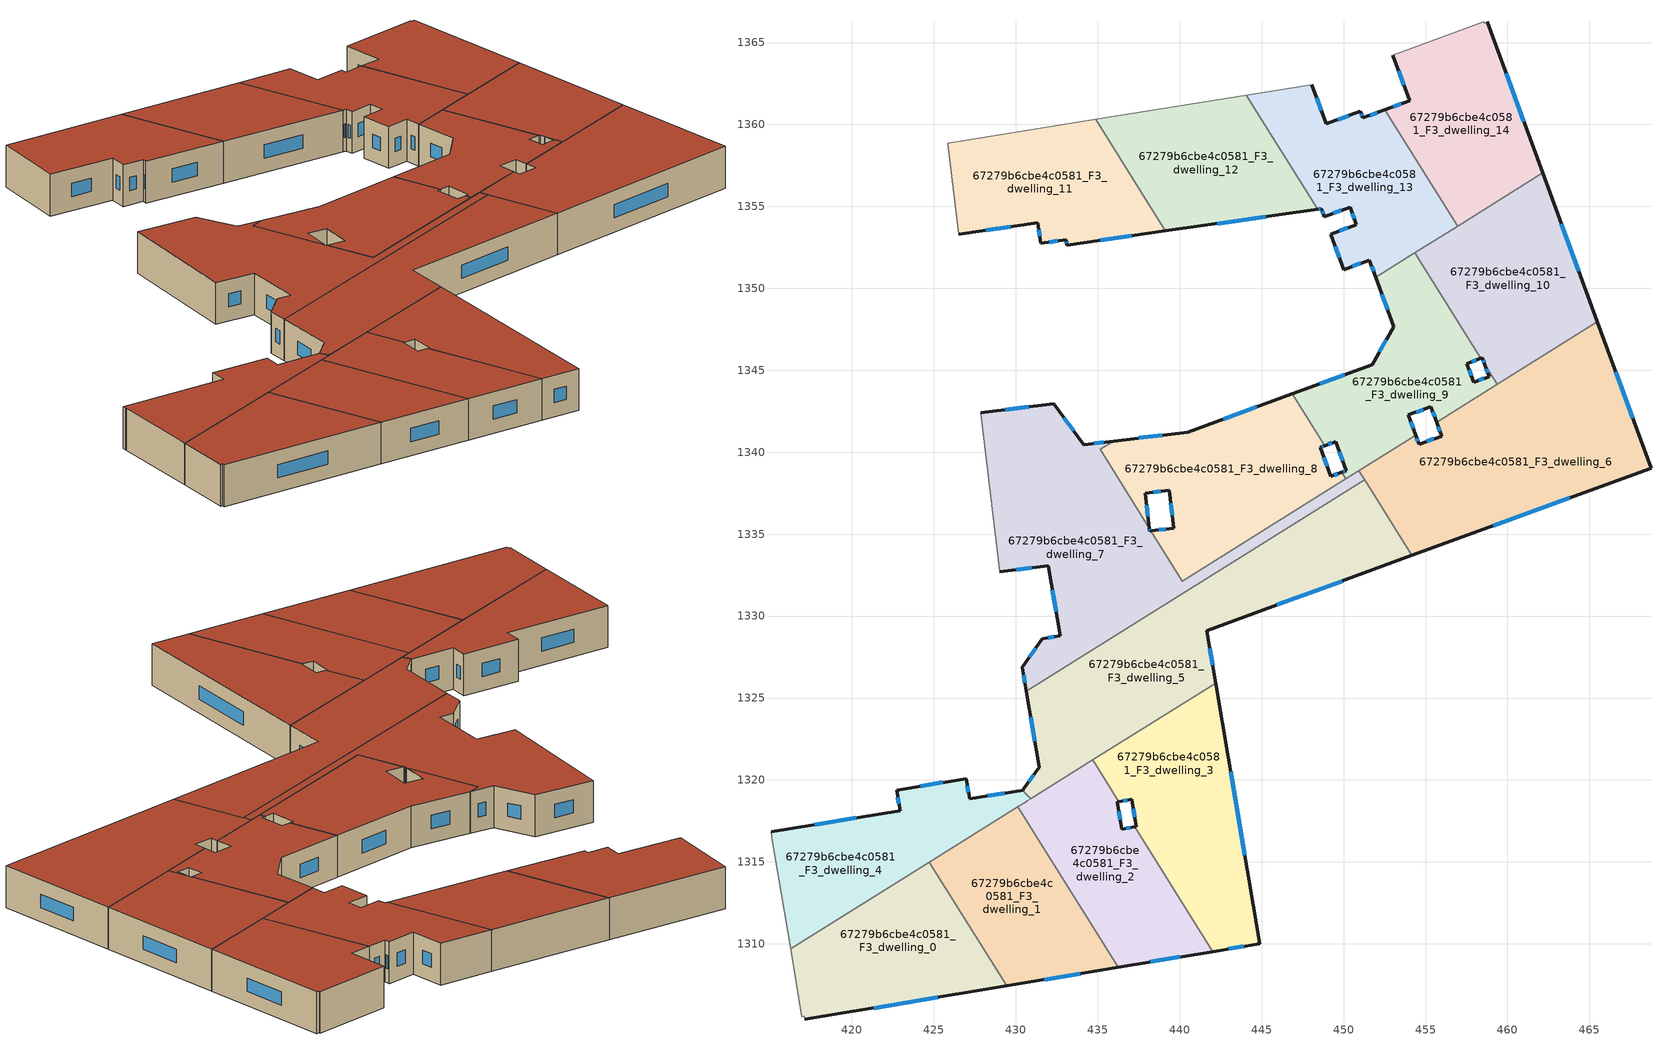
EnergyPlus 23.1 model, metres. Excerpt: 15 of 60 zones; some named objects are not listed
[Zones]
67279b6cbe4c0581_F3_dwelling_0
 floor to 67279b6cbe4c0581_F2_dwelling_0 (EU_floor_Construction): 424.71,1314.99 429.43,1307.44 417.13,1305.39 417.08,1305.59 416.94,1305.55 416.25,1309.7 z9
 wall outside (EU_wall_Construction): 417.13,1305.39 429.43,1307.44 z9:12
 wall adiabatic (EU_wall_Construction): 416.25,1309.7 416.94,1305.55 417.08,1305.59 417.13,1305.39 z9:12
 wall to 67279b6cbe4c0581_F3_dwelling_4 (EU_wall_Construction): 424.71,1314.99 416.25,1309.7 z9:12
 wall to 67279b6cbe4c0581_F3_dwelling_1 (EU_wall_Construction): 429.43,1307.44 424.71,1314.99 z9:12
 window (EU_Window_Construction): 421.31,1306.09 425.25,1306.74 z10.02:10.98
 roof outside (EU_roof_Construction): 429.43,1307.44 424.71,1314.99 416.25,1309.7 416.94,1305.55 417.08,1305.59 417.13,1305.39 z12
67279b6cbe4c0581_F3_dwelling_1
 floor to 67279b6cbe4c0581_F2_dwelling_1 (EU_floor_Construction): 430.11,1318.37 436.23,1308.57 429.43,1307.44 424.71,1314.99 z9
 wall outside (EU_wall_Construction): 429.43,1307.44 436.23,1308.57 z9:12
 wall to 67279b6cbe4c0581_F3_dwelling_2 (EU_wall_Construction): 436.23,1308.57 430.11,1318.37 z9:12
 wall to 67279b6cbe4c0581_F3_dwelling_4 (EU_wall_Construction): 430.11,1318.37 424.71,1314.99 z9:12
 window (EU_Window_Construction): 431.75,1307.82 433.92,1308.19 z10.02:10.98
 roof outside (EU_roof_Construction): 436.23,1308.57 430.11,1318.37 424.71,1314.99 429.43,1307.44 z12
67279b6cbe4c0581_F3_dwelling_10
 floor to 67279b6cbe4c0581_F2_dwelling_10 (EU_floor_Construction): 462.14,1357.04 465.47,1347.96 459.37,1344.15 458.62,1345.33 458.47,1345.75 458.38,1345.72 454.35,1352.17 z9
 wall outside (EU_wall_Construction): 458.38,1345.72 458.47,1345.75 458.62,1345.33 / 465.47,1347.96 462.14,1357.04 z9:12
 wall to 67279b6cbe4c0581_F3_dwelling_9 (EU_wall_Construction): 458.62,1345.33 459.37,1344.15 / 454.35,1352.17 458.38,1345.72 z9:12
 wall to 67279b6cbe4c0581_F3_dwelling_14 (EU_wall_Construction): 462.14,1357.04 456.95,1353.8 z9:12
 wall to 67279b6cbe4c0581_F3_dwelling_6 (EU_wall_Construction): 459.37,1344.15 465.47,1347.96 z9:12
 wall to 67279b6cbe4c0581_F3_dwelling_13 (EU_wall_Construction): 456.95,1353.8 454.35,1352.17 z9:12
 window (EU_Window_Construction): 458.52,1345.61 458.57,1345.48 / 464.34,1351.05 463.28,1353.95 z10.02:10.98
 roof outside (EU_roof_Construction): 465.47,1347.96 462.14,1357.04 454.35,1352.17 458.38,1345.72 458.47,1345.75 458.62,1345.33 459.37,1344.15 z12
67279b6cbe4c0581_F3_dwelling_11
 floor to 67279b6cbe4c0581_F2_dwelling_11 (EU_floor_Construction): 434.88,1360.3 439.13,1353.5 433.11,1352.64 433.07,1352.97 431.52,1352.74 431.34,1354 426.52,1353.32 425.85,1358.85 z9
 wall outside (EU_wall_Construction): 426.52,1353.32 431.34,1354 431.52,1352.74 433.07,1352.97 433.11,1352.64 439.13,1353.5 z9:12
 wall adiabatic (EU_wall_Construction): 434.88,1360.3 425.85,1358.85 426.52,1353.32 z9:12
 wall to 67279b6cbe4c0581_F3_dwelling_12 (EU_wall_Construction): 439.13,1353.5 434.88,1360.3 z9:12
 window (EU_Window_Construction): 431.4,1353.57 431.46,1353.17 / 428.16,1353.55 429.7,1353.77 / 435.16,1352.93 437.08,1353.21 / 433.08,1352.86 433.1,1352.75 / 432.05,1352.82 432.54,1352.89 z10.02:10.98
 roof outside (EU_roof_Construction): 439.13,1353.5 434.88,1360.3 425.85,1358.85 426.52,1353.32 431.34,1354 431.52,1352.74 433.07,1352.97 433.11,1352.64 z12
67279b6cbe4c0581_F3_dwelling_12
 floor to 67279b6cbe4c0581_F2_dwelling_12 (EU_floor_Construction): 444.06,1361.79 448.41,1354.83 439.13,1353.5 434.88,1360.3 z9
 wall outside (EU_wall_Construction): 439.13,1353.5 448.41,1354.83 z9:12
 wall to 67279b6cbe4c0581_F3_dwelling_13 (EU_wall_Construction): 448.41,1354.83 444.06,1361.79 z9:12
 wall adiabatic (EU_wall_Construction): 444.06,1361.79 434.88,1360.3 z9:12
 window (EU_Window_Construction): 442.29,1353.95 445.25,1354.38 z10.02:10.98
 roof outside (EU_roof_Construction): 448.41,1354.83 444.06,1361.79 434.88,1360.3 439.13,1353.5 z12
67279b6cbe4c0581_F3_dwelling_13
 floor to 67279b6cbe4c0581_F2_dwelling_13 (EU_floor_Construction): 452.51,1360.89 456.95,1353.8 451.96,1350.68 451.58,1351.72 450.01,1351.14 449.21,1353.31 450.78,1353.88 450.39,1354.95 448.82,1354.37 448.64,1354.86 448.41,1354.83 444.06,1361.79 448.05,1362.43 448.93,1360.03 451.03,1360.8 451.18,1360.4 z9
 wall outside (EU_wall_Construction): 448.41,1354.83 448.64,1354.86 448.82,1354.37 450.39,1354.95 450.78,1353.88 449.21,1353.31 450.01,1351.14 451.58,1351.72 451.96,1350.68 / 452.51,1360.89 451.18,1360.4 451.03,1360.8 448.93,1360.03 448.05,1362.43 z9:12
 wall adiabatic (EU_wall_Construction): 448.05,1362.43 444.06,1361.79 z9:12
 wall to 67279b6cbe4c0581_F3_dwelling_14 (EU_wall_Construction): 456.95,1353.8 452.51,1360.89 z9:12
 wall to 67279b6cbe4c0581_F3_dwelling_9 (EU_wall_Construction): 451.96,1350.68 454.35,1352.17 z9:12
 window (EU_Window_Construction): 450.52,1354.59 450.65,1354.25 / 449.36,1354.57 449.86,1354.76 / 448.7,1354.69 448.76,1354.54 / 448.49,1354.84 448.56,1354.85 / 448.63,1360.85 448.35,1361.62 / 450.32,1360.54 449.65,1360.29 / 451.13,1360.54 451.08,1360.66 / 452.06,1360.73 451.63,1360.57 / 451.71,1351.36 451.83,1351.03 / 450.54,1351.34 451.04,1351.52 / 449.48,1352.57 449.74,1351.88 / 450.25,1353.69 449.75,1353.5 z10.02:10.98
 roof outside (EU_roof_Construction): 456.95,1353.8 452.51,1360.89 451.18,1360.4 451.03,1360.8 448.93,1360.03 448.05,1362.43 444.06,1361.79 448.41,1354.83 448.64,1354.86 448.82,1354.37 450.39,1354.95 450.78,1353.88 449.21,1353.31 450.01,1351.14 451.58,1351.72 451.96,1350.68 z12
67279b6cbe4c0581_F3_dwelling_14
 floor to 67279b6cbe4c0581_F2_dwelling_14 (EU_floor_Construction): 458.76,1366.25 462.14,1357.04 456.95,1353.8 452.51,1360.89 454.03,1361.45 453.01,1364.23 458.54,1366.28 458.57,1366.19 z9
 wall outside (EU_wall_Construction): 462.14,1357.04 458.76,1366.25 / 453.01,1364.23 454.03,1361.45 452.51,1360.89 z9:12
 wall adiabatic (EU_wall_Construction): 458.76,1366.25 458.57,1366.19 458.54,1366.28 453.01,1364.23 z9:12
 window (EU_Window_Construction): 460.99,1360.18 459.91,1363.12 / 453.51,1361.26 453.03,1361.08 / 453.35,1363.29 453.68,1362.4 z10.02:10.98
 roof outside (EU_roof_Construction): 462.14,1357.04 458.76,1366.25 458.57,1366.19 458.54,1366.28 453.01,1364.23 454.03,1361.45 452.51,1360.89 456.95,1353.8 z12
67279b6cbe4c0581_F3_dwelling_2
 floor to 67279b6cbe4c0581_F2_dwelling_2 (EU_floor_Construction): 436.28,1318.68 436.18,1318.67 436.46,1317 437.25,1317.13 442,1309.53 436.23,1308.57 430.11,1318.37 434.69,1321.23 z9
 wall outside (EU_wall_Construction): 437.25,1317.13 436.46,1317 436.18,1318.67 436.28,1318.68 / 436.23,1308.57 442,1309.53 z9:12
 wall to 67279b6cbe4c0581_F3_dwelling_3 (EU_wall_Construction): 436.28,1318.68 434.69,1321.23 / 442,1309.53 437.25,1317.13 z9:12
 wall to 67279b6cbe4c0581_F3_dwelling_5 (EU_wall_Construction): 434.69,1321.23 430.9,1318.86 z9:12
 wall to 67279b6cbe4c0581_F3_dwelling_4 (EU_wall_Construction): 430.9,1318.86 430.71,1318.74 430.62,1318.68 430.11,1318.37 z9:12
 window (EU_Window_Construction): 436.37,1317.57 436.28,1318.1 / 436.98,1317.09 436.73,1317.05 / 438.2,1308.9 440.04,1309.21 z10.02:10.98
 roof outside (EU_roof_Construction): 442,1309.53 437.25,1317.13 436.46,1317 436.18,1318.67 436.28,1318.68 434.69,1321.23 430.11,1318.37 436.23,1308.57 z12
67279b6cbe4c0581_F3_dwelling_3
 floor to 67279b6cbe4c0581_F2_dwelling_3 (EU_floor_Construction): 442.19,1325.91 444.87,1310.01 442,1309.53 437.25,1317.13 437.35,1317.15 437.07,1318.81 436.28,1318.68 434.69,1321.23 z9
 wall outside (EU_wall_Construction): 436.28,1318.68 437.07,1318.81 437.35,1317.15 437.25,1317.13 / 442,1309.53 444.87,1310.01 442.19,1325.91 z9:12
 wall to 67279b6cbe4c0581_F3_dwelling_5 (EU_wall_Construction): 442.19,1325.91 434.69,1321.23 z9:12
 window (EU_Window_Construction): 437.17,1318.25 437.26,1317.71 / 436.55,1318.73 436.8,1318.77 / 443.96,1315.42 443.1,1320.5 / 442.98,1309.69 443.9,1309.85 z10.02:10.98
 roof outside (EU_roof_Construction): 444.87,1310.01 442.19,1325.91 434.69,1321.23 436.28,1318.68 437.07,1318.81 437.35,1317.15 437.25,1317.13 442,1309.53 z12
67279b6cbe4c0581_F3_dwelling_4
 floor to 67279b6cbe4c0581_F2_dwelling_4 (EU_floor_Construction): 430.46,1319.42 430.53,1319.23 430.9,1318.86 430.71,1318.74 430.62,1318.68 416.25,1309.7 415.12,1316.49 415.1,1316.58 415.06,1316.83 422.94,1318.14 422.72,1319.38 426.97,1320.09 427.18,1318.84 430.44,1319.39 z9
 wall outside (EU_wall_Construction): 430.46,1319.42 430.44,1319.39 427.18,1318.84 426.97,1320.09 422.72,1319.38 422.94,1318.14 415.06,1316.83 z9:12
 wall to 67279b6cbe4c0581_F3_dwelling_5 (EU_wall_Construction): 430.9,1318.86 430.53,1319.23 430.46,1319.42 z9:12
 wall adiabatic (EU_wall_Construction): 415.06,1316.83 415.1,1316.58 415.12,1316.49 416.25,1309.7 z9:12
 window (EU_Window_Construction): 422.8,1318.96 422.86,1318.56 / 425.53,1319.85 424.17,1319.62 / 427.11,1319.26 427.04,1319.66 / 429.33,1319.2 428.29,1319.03 / 420.26,1317.69 417.74,1317.28 z10.02:10.98
 roof outside (EU_roof_Construction): 430.62,1318.68 430.71,1318.74 430.9,1318.86 430.53,1319.23 430.46,1319.42 430.44,1319.39 427.18,1318.84 426.97,1320.09 422.72,1319.38 422.94,1318.14 415.06,1316.83 415.1,1316.58 415.12,1316.49 416.25,1309.7 z12
67279b6cbe4c0581_F3_dwelling_5
 floor to 67279b6cbe4c0581_F2_dwelling_5 (EU_floor_Construction): 451.28,1338.33 454.17,1333.7 441.64,1329.12 442.19,1325.91 430.9,1318.86 430.53,1319.23 430.46,1319.42 431.43,1320.78 430.64,1325.42 z9
 wall outside (EU_wall_Construction): 430.64,1325.42 431.43,1320.78 430.46,1319.42 / 442.19,1325.91 441.64,1329.12 454.17,1333.7 z9:12
 wall to 67279b6cbe4c0581_F3_dwelling_7 (EU_wall_Construction): 451.28,1338.33 430.64,1325.42 z9:12
 wall to 67279b6cbe4c0581_F3_dwelling_6 (EU_wall_Construction): 454.17,1333.7 451.28,1338.33 z9:12
 window (EU_Window_Construction): 431.1,1320.31 430.79,1319.88 / 430.91,1323.84 431.16,1322.36 / 445.91,1330.68 449.91,1332.14 / 442,1327 441.83,1328.03 z10.02:10.98
 roof outside (EU_roof_Construction): 442.19,1325.91 441.64,1329.12 454.17,1333.7 451.28,1338.33 430.64,1325.42 431.43,1320.78 430.46,1319.42 430.53,1319.23 430.9,1318.86 z12
67279b6cbe4c0581_F3_dwelling_6
 floor to 67279b6cbe4c0581_F2_dwelling_6 (EU_floor_Construction): 465.47,1347.96 468.76,1339.02 454.17,1333.7 450.94,1338.88 454.4,1341.04 454.6,1340.49 455.98,1340.99 455.67,1341.84 z9
 wall outside (EU_wall_Construction): 455.67,1341.84 455.98,1340.99 454.6,1340.49 454.4,1341.04 / 454.17,1333.7 468.76,1339.02 465.47,1347.96 z9:12
 wall to 67279b6cbe4c0581_F3_dwelling_9 (EU_wall_Construction): 454.4,1341.04 450.94,1338.88 / 459.37,1344.15 455.67,1341.84 z9:12
 wall to 67279b6cbe4c0581_F3_dwelling_7 (EU_wall_Construction): 450.94,1338.88 451.28,1338.33 z9:12
 window (EU_Window_Construction): 454.53,1340.67 454.47,1340.85 / 455.51,1340.82 455.07,1340.66 / 455.78,1341.55 455.88,1341.28 / 467.64,1342.07 466.59,1344.92 / 459.14,1335.51 463.79,1337.21 z10.02:10.98
 roof outside (EU_roof_Construction): 468.76,1339.02 465.47,1347.96 455.67,1341.84 455.98,1340.99 454.6,1340.49 454.4,1341.04 450.94,1338.88 454.17,1333.7 z12
67279b6cbe4c0581_F3_dwelling_7
 floor to 67279b6cbe4c0581_F2_dwelling_7 (EU_floor_Construction): 450.94,1338.88 451.28,1338.33 430.64,1325.42 430.39,1326.89 431.62,1328.62 432.7,1328.8 431.97,1333.07 429.03,1332.72 427.85,1342.41 432.3,1342.95 434.16,1340.46 435.96,1340.68 435.14,1340.17 438.15,1335.36 438.17,1335.19 438.25,1335.2 440.16,1332.14 z9
 wall outside (EU_wall_Construction): 429.03,1332.72 431.97,1333.07 432.7,1328.8 431.62,1328.62 430.39,1326.89 430.64,1325.42 / 435.96,1340.68 434.16,1340.46 432.3,1342.95 427.85,1342.41 / 438.25,1335.2 438.17,1335.19 438.15,1335.36 z9:12
 wall adiabatic (EU_wall_Construction): 427.85,1342.41 429.03,1332.72 z9:12
 wall to 67279b6cbe4c0581_F3_dwelling_8 (EU_wall_Construction): 438.15,1335.36 435.14,1340.17 435.96,1340.68 / 450.12,1338.37 440.16,1332.14 438.25,1335.2 z9:12
 wall to 67279b6cbe4c0581_F3_dwelling_9 (EU_wall_Construction): 450.94,1338.88 450.12,1338.37 z9:12
 window (EU_Window_Construction): 431.2,1328.03 430.81,1327.47 / 432.33,1328.74 431.99,1328.68 / 432.22,1331.62 432.45,1330.25 / 430.03,1332.84 430.97,1332.95 / 430.79,1342.76 429.37,1342.59 / 433.52,1341.31 432.93,1342.1 / 435.35,1340.61 434.77,1340.54 / 438.16,1335.25 438.15,1335.3 / 430.48,1326.39 430.56,1325.92 z10.02:10.98
 roof outside (EU_roof_Construction): 451.28,1338.33 450.94,1338.88 440.16,1332.14 438.25,1335.2 438.17,1335.19 438.15,1335.36 435.14,1340.17 435.96,1340.68 434.16,1340.46 432.3,1342.95 427.85,1342.41 429.03,1332.72 431.97,1333.07 432.7,1328.8 431.62,1328.62 430.39,1326.89 430.64,1325.42 z12
67279b6cbe4c0581_F3_dwelling_8
 floor to 67279b6cbe4c0581_F2_dwelling_8 (EU_floor_Construction): 446.88,1343.57 448.85,1340.41 448.57,1340.31 449.22,1338.52 449.88,1338.76 450.12,1338.37 440.16,1332.14 438.25,1335.2 439.63,1335.37 439.35,1337.67 437.89,1337.5 438.15,1335.36 435.14,1340.17 435.96,1340.68 440.48,1341.23 z9
 wall outside (EU_wall_Construction): 449.88,1338.76 449.22,1338.52 448.57,1340.31 448.85,1340.41 / 438.15,1335.36 437.89,1337.5 439.35,1337.67 439.63,1335.37 438.25,1335.2 / 446.88,1343.57 440.48,1341.23 435.96,1340.68 z9:12
 wall to 67279b6cbe4c0581_F3_dwelling_9 (EU_wall_Construction): 448.85,1340.41 446.88,1343.57 / 450.12,1338.37 449.88,1338.76 z9:12
 window (EU_Window_Construction): 448.66,1340.34 448.75,1340.38 / 449,1339.13 448.79,1339.7 / 449.65,1338.68 449.44,1338.6 / 439.16,1335.31 438.72,1335.26 / 439.45,1336.89 439.54,1336.15 / 438.39,1337.55 438.85,1337.61 / 438.06,1336.09 437.98,1336.77 / 438.95,1341.04 437.5,1340.87 / 444.7,1342.77 442.66,1342.03 z10.02:10.98
 roof outside (EU_roof_Construction): 450.12,1338.37 449.88,1338.76 449.22,1338.52 448.57,1340.31 448.85,1340.41 446.88,1343.57 440.48,1341.23 435.96,1340.68 435.14,1340.17 438.15,1335.36 437.89,1337.5 439.35,1337.67 439.63,1335.37 438.25,1335.2 440.16,1332.14 z12
67279b6cbe4c0581_F3_dwelling_9
 floor to 67279b6cbe4c0581_F2_dwelling_9 (EU_floor_Construction): 454.35,1352.17 458.38,1345.72 457.52,1345.41 457.94,1344.27 458.89,1344.62 458.62,1345.33 459.37,1344.15 455.67,1341.84 455.33,1342.78 453.95,1342.27 454.4,1341.04 450.12,1338.37 449.88,1338.76 450.16,1338.87 449.51,1340.65 448.85,1340.41 446.88,1343.57 451.74,1345.34 453.07,1347.66 451.96,1350.68 z9
 wall outside (EU_wall_Construction): 458.62,1345.33 458.89,1344.62 457.94,1344.27 457.52,1345.41 458.38,1345.72 / 454.4,1341.04 453.95,1342.27 455.33,1342.78 455.67,1341.84 / 448.85,1340.41 449.51,1340.65 450.16,1338.87 449.88,1338.76 / 451.96,1350.68 453.07,1347.66 451.74,1345.34 446.88,1343.57 z9:12
 window (EU_Window_Construction): 457.81,1345.51 458.09,1345.61 / 457.79,1344.66 457.66,1345.02 / 458.57,1344.5 458.26,1344.39 / 458.72,1345.09 458.8,1344.86 / 455.45,1342.46 455.56,1342.16 / 454.42,1342.45 454.86,1342.61 / 454.25,1341.46 454.1,1341.85 / 450.06,1338.83 449.97,1338.8 / 449.73,1340.04 449.94,1339.47 / 449.07,1340.49 449.28,1340.57 / 450.08,1344.74 448.53,1344.17 / 452.62,1346.87 452.19,1346.13 / 452.34,1349.65 452.69,1348.68 z10.02:10.98
 roof outside (EU_roof_Construction): 455.67,1341.84 459.37,1344.15 458.62,1345.33 458.89,1344.62 457.94,1344.27 457.52,1345.41 458.38,1345.72 454.35,1352.17 451.96,1350.68 453.07,1347.66 451.74,1345.34 446.88,1343.57 448.85,1340.41 449.51,1340.65 450.16,1338.87 449.88,1338.76 450.12,1338.37 454.4,1341.04 453.95,1342.27 455.33,1342.78 z12
[Building]
EU S2 Campaign: North Axis=0; Terrain=City; Solar Distribution=FullExterior
[Site:Location]
Vienna: Latitude=48; Longitude=16.5; Time Zone=1; Elevation=183
[SizingPeriod:WeatherFileDays]
AnnualSizingPeriod: Begin Month=1; Begin Day of Month=1; End Month=12; End Day of Month=31; Day of Week for Start Day=Monday; Use Weather File Daylight Saving Period=No; Use Weather File Rain and Snow Indicators=No
[MATERIAL]
EU_InternalMass_Material: Roughness=MediumRough; Thickness=0.1; Conductivity=1; Density=1800; Specific Heat=900; Thermal Absorptance=0.9; Solar Absorptance=0.7; Visible Absorptance=0.7
[MATERIAL:NOMASS] Roughness=MediumRough; Thermal Absorptance=0.9; Solar Absorptance=0.7; Visible Absorptance=0.7
Name | Thermal Resistance
EU_wall_NoMass | 0.942466
EU_roof_NoMass | 0.551687
EU_floor_NoMass | 0.66527
[WINDOWMATERIAL:SIMPLEGLAZINGSYSTEM]
EU_Window_SimpleGlazing: UFactor=2.03367; Solar Heat Gain Coefficient=0.65; Visible Transmittance=0.65
[CONSTRUCTION]
EU_wall_Construction: EU_wall_NoMass
EU_roof_Construction: EU_roof_NoMass
EU_floor_Construction: EU_floor_NoMass
EU_Window_Construction: EU_Window_SimpleGlazing
EU_InternalMass_Construction: EU_InternalMass_Material
[ZONE] Type=1; Multiplier=1; Ceiling Height=autocalculate; Floor Area=autocalculate; Part of Total Floor Area=Yes
Name | Volume
67279b6cbe4c0581_F3_dwelling_0 | 216.478
67279b6cbe4c0581_F3_dwelling_1 | 195.475
67279b6cbe4c0581_F3_dwelling_10 | 232.677
67279b6cbe4c0581_F3_dwelling_11 | 211.387
67279b6cbe4c0581_F3_dwelling_12 | 208.797
67279b6cbe4c0581_F3_dwelling_13 | 213.96
67279b6cbe4c0581_F3_dwelling_14 | 211.367
67279b6cbe4c0581_F3_dwelling_2 | 203.042
67279b6cbe4c0581_F3_dwelling_3 | 250.976
67279b6cbe4c0581_F3_dwelling_4 | 203.166
67279b6cbe4c0581_F3_dwelling_5 | 370.956
67279b6cbe4c0581_F3_dwelling_6 | 375.55
67279b6cbe4c0581_F3_dwelling_7 | 365.448
67279b6cbe4c0581_F3_dwelling_8 | 256.069
67279b6cbe4c0581_F3_dwelling_9 | 209.312
[INTERNALMASS] Construction=EU_InternalMass_Construction
Name | Zone or ZoneList | Surface Area
67279b6cbe4c0581_F3_dwelling_0_EU_InternalMass | 67279b6cbe4c0581_F3_dwelling_0 | 72.1595
67279b6cbe4c0581_F3_dwelling_1_EU_InternalMass | 67279b6cbe4c0581_F3_dwelling_1 | 65.1627
67279b6cbe4c0581_F3_dwelling_2_EU_InternalMass | 67279b6cbe4c0581_F3_dwelling_2 | 67.6752
67279b6cbe4c0581_F3_dwelling_3_EU_InternalMass | 67279b6cbe4c0581_F3_dwelling_3 | 83.6584
67279b6cbe4c0581_F3_dwelling_4_EU_InternalMass | 67279b6cbe4c0581_F3_dwelling_4 | 67.7206
67279b6cbe4c0581_F3_dwelling_5_EU_InternalMass | 67279b6cbe4c0581_F3_dwelling_5 | 123.649
67279b6cbe4c0581_F3_dwelling_6_EU_InternalMass | 67279b6cbe4c0581_F3_dwelling_6 | 125.186
67279b6cbe4c0581_F3_dwelling_7_EU_InternalMass | 67279b6cbe4c0581_F3_dwelling_7 | 121.822
67279b6cbe4c0581_F3_dwelling_8_EU_InternalMass | 67279b6cbe4c0581_F3_dwelling_8 | 85.3565
67279b6cbe4c0581_F3_dwelling_9_EU_InternalMass | 67279b6cbe4c0581_F3_dwelling_9 | 69.7705
67279b6cbe4c0581_F3_dwelling_10_EU_InternalMass | 67279b6cbe4c0581_F3_dwelling_10 | 77.5592
67279b6cbe4c0581_F3_dwelling_11_EU_InternalMass | 67279b6cbe4c0581_F3_dwelling_11 | 70.462
67279b6cbe4c0581_F3_dwelling_12_EU_InternalMass | 67279b6cbe4c0581_F3_dwelling_12 | 69.5992
67279b6cbe4c0581_F3_dwelling_13_EU_InternalMass | 67279b6cbe4c0581_F3_dwelling_13 | 71.3202
67279b6cbe4c0581_F3_dwelling_14_EU_InternalMass | 67279b6cbe4c0581_F3_dwelling_14 | 70.456
[OTHEREQUIPMENT] Fuel Type=Electricity; Design Level Calculation Method=Watts/Area; Power per Zone Floor Area=1; Fraction Latent=0; Fraction Radiant=0; Fraction Lost=0; Carbon Dioxide Generation Rate=0; EndUse Subcategory=EU_Step8_InternalGains
Name | Zone or ZoneList or Space or SpaceList | Schedule
EU_Step8_InternalGain_67279b6cbe4c0581_F3_dwelling_0_f000 | 67279b6cbe4c0581_F3_dwelling_0 | EU_Step8_GainSchedule_67279b6cbe4c0581_F3_dwelling_0_f000
EU_Step8_InternalGain_67279b6cbe4c0581_F3_dwelling_1_f000 | 67279b6cbe4c0581_F3_dwelling_1 | EU_Step8_GainSchedule_67279b6cbe4c0581_F3_dwelling_1_f000
EU_Step8_InternalGain_67279b6cbe4c0581_F3_dwelling_2_f000 | 67279b6cbe4c0581_F3_dwelling_2 | EU_Step8_GainSchedule_67279b6cbe4c0581_F3_dwelling_2_f000
EU_Step8_InternalGain_67279b6cbe4c0581_F3_dwelling_3_f000 | 67279b6cbe4c0581_F3_dwelling_3 | EU_Step8_GainSchedule_67279b6cbe4c0581_F3_dwelling_3_f000
EU_Step8_InternalGain_67279b6cbe4c0581_F3_dwelling_4_f000 | 67279b6cbe4c0581_F3_dwelling_4 | EU_Step8_GainSchedule_67279b6cbe4c0581_F3_dwelling_4_f000
EU_Step8_InternalGain_67279b6cbe4c0581_F3_dwelling_5_f000 | 67279b6cbe4c0581_F3_dwelling_5 | EU_Step8_GainSchedule_67279b6cbe4c0581_F3_dwelling_5_f000
EU_Step8_InternalGain_67279b6cbe4c0581_F3_dwelling_6_f000 | 67279b6cbe4c0581_F3_dwelling_6 | EU_Step8_GainSchedule_67279b6cbe4c0581_F3_dwelling_6_f000
EU_Step8_InternalGain_67279b6cbe4c0581_F3_dwelling_7_f000 | 67279b6cbe4c0581_F3_dwelling_7 | EU_Step8_GainSchedule_67279b6cbe4c0581_F3_dwelling_7_f000
EU_Step8_InternalGain_67279b6cbe4c0581_F3_dwelling_8_f000 | 67279b6cbe4c0581_F3_dwelling_8 | EU_Step8_GainSchedule_67279b6cbe4c0581_F3_dwelling_8_f000
EU_Step8_InternalGain_67279b6cbe4c0581_F3_dwelling_9_f000 | 67279b6cbe4c0581_F3_dwelling_9 | EU_Step8_GainSchedule_67279b6cbe4c0581_F3_dwelling_9_f000
EU_Step8_InternalGain_67279b6cbe4c0581_F3_dwelling_10_f000 | 67279b6cbe4c0581_F3_dwelling_10 | EU_Step8_GainSchedule_67279b6cbe4c0581_F3_dwelling_10_f000
EU_Step8_InternalGain_67279b6cbe4c0581_F3_dwelling_11_f000 | 67279b6cbe4c0581_F3_dwelling_11 | EU_Step8_GainSchedule_67279b6cbe4c0581_F3_dwelling_11_f000
EU_Step8_InternalGain_67279b6cbe4c0581_F3_dwelling_12_f000 | 67279b6cbe4c0581_F3_dwelling_12 | EU_Step8_GainSchedule_67279b6cbe4c0581_F3_dwelling_12_f000
EU_Step8_InternalGain_67279b6cbe4c0581_F3_dwelling_13_f000 | 67279b6cbe4c0581_F3_dwelling_13 | EU_Step8_GainSchedule_67279b6cbe4c0581_F3_dwelling_13_f000
EU_Step8_InternalGain_67279b6cbe4c0581_F3_dwelling_14_f000 | 67279b6cbe4c0581_F3_dwelling_14 | EU_Step8_GainSchedule_67279b6cbe4c0581_F3_dwelling_14_f000
[ZONEVENTILATION:DESIGNFLOWRATE] Schedule=EU_AlwaysOn; Design Flow Rate Calculation Method=AirChanges/Hour; Air Changes per Hour=0.530523; Ventilation Type=Natural; Fan Pressure Rise=0; Fan Total Efficiency=1; Constant Term Coefficient=1; Temperature Term Coefficient=0; Velocity Term Coefficient=0; Velocity Squared Term Coefficient=0; Minimum Indoor Temperature=-100; Maximum Indoor Temperature=100; Delta Temperature=-100; Minimum Outdoor Temperature=-100; Maximum Outdoor Temperature=100; Maximum Wind Speed=40
Name | Zone or ZoneList or Space or SpaceList
EU_ConstantAir_67279b6cbe4c0581_F3_dwelling_0 | 67279b6cbe4c0581_F3_dwelling_0
EU_ConstantAir_67279b6cbe4c0581_F3_dwelling_1 | 67279b6cbe4c0581_F3_dwelling_1
EU_ConstantAir_67279b6cbe4c0581_F3_dwelling_2 | 67279b6cbe4c0581_F3_dwelling_2
EU_ConstantAir_67279b6cbe4c0581_F3_dwelling_3 | 67279b6cbe4c0581_F3_dwelling_3
EU_ConstantAir_67279b6cbe4c0581_F3_dwelling_4 | 67279b6cbe4c0581_F3_dwelling_4
EU_ConstantAir_67279b6cbe4c0581_F3_dwelling_5 | 67279b6cbe4c0581_F3_dwelling_5
EU_ConstantAir_67279b6cbe4c0581_F3_dwelling_6 | 67279b6cbe4c0581_F3_dwelling_6
EU_ConstantAir_67279b6cbe4c0581_F3_dwelling_7 | 67279b6cbe4c0581_F3_dwelling_7
EU_ConstantAir_67279b6cbe4c0581_F3_dwelling_8 | 67279b6cbe4c0581_F3_dwelling_8
EU_ConstantAir_67279b6cbe4c0581_F3_dwelling_9 | 67279b6cbe4c0581_F3_dwelling_9
EU_ConstantAir_67279b6cbe4c0581_F3_dwelling_10 | 67279b6cbe4c0581_F3_dwelling_10
EU_ConstantAir_67279b6cbe4c0581_F3_dwelling_11 | 67279b6cbe4c0581_F3_dwelling_11
EU_ConstantAir_67279b6cbe4c0581_F3_dwelling_12 | 67279b6cbe4c0581_F3_dwelling_12
EU_ConstantAir_67279b6cbe4c0581_F3_dwelling_13 | 67279b6cbe4c0581_F3_dwelling_13
EU_ConstantAir_67279b6cbe4c0581_F3_dwelling_14 | 67279b6cbe4c0581_F3_dwelling_14
[HVACTEMPLATE:ZONE:IDEALLOADSAIRSYSTEM] System Availability Schedule=EU_AlwaysOn; Maximum Heating Supply Air Temperature=50; Minimum Cooling Supply Air Temperature=13; Maximum Heating Supply Air Humidity Ratio=0.0156; Minimum Cooling Supply Air Humidity Ratio=0.0077; Heating Limit=NoLimit; Cooling Limit=NoLimit; Heating Availability Schedule=EU_AlwaysOn; Cooling Availability Schedule=EU_CoolingOff; Dehumidification Control Type=ConstantSensibleHeatRatio; Cooling Sensible Heat Ratio=0.7; Dehumidification Setpoint=60; Humidification Control Type=None; Humidification Setpoint=30; Outdoor Air Method=None; Outdoor Air Flow Rate per Person=0.00944; Outdoor Air Flow Rate per Zone Floor Area=0; Outdoor Air Flow Rate per Zone=0; Demand Controlled Ventilation Type=None; Outdoor Air Economizer Type=NoEconomizer; Heat Recovery Type=None; Sensible Heat Recovery Effectiveness=0.7; Latent Heat Recovery Effectiveness=0.65
Name | Template Thermostat
67279b6cbe4c0581_F3_dwelling_0 | EU_HeatOnly_67279b6cbe4c0581_F3_dwelling_0
67279b6cbe4c0581_F3_dwelling_1 | EU_HeatOnly_67279b6cbe4c0581_F3_dwelling_1
67279b6cbe4c0581_F3_dwelling_2 | EU_HeatOnly_67279b6cbe4c0581_F3_dwelling_2
67279b6cbe4c0581_F3_dwelling_3 | EU_HeatOnly_67279b6cbe4c0581_F3_dwelling_3
67279b6cbe4c0581_F3_dwelling_4 | EU_HeatOnly_67279b6cbe4c0581_F3_dwelling_4
67279b6cbe4c0581_F3_dwelling_5 | EU_HeatOnly_67279b6cbe4c0581_F3_dwelling_5
67279b6cbe4c0581_F3_dwelling_6 | EU_HeatOnly_67279b6cbe4c0581_F3_dwelling_6
67279b6cbe4c0581_F3_dwelling_7 | EU_HeatOnly_67279b6cbe4c0581_F3_dwelling_7
67279b6cbe4c0581_F3_dwelling_8 | EU_HeatOnly_67279b6cbe4c0581_F3_dwelling_8
67279b6cbe4c0581_F3_dwelling_9 | EU_HeatOnly_67279b6cbe4c0581_F3_dwelling_9
67279b6cbe4c0581_F3_dwelling_10 | EU_HeatOnly_67279b6cbe4c0581_F3_dwelling_10
67279b6cbe4c0581_F3_dwelling_11 | EU_HeatOnly_67279b6cbe4c0581_F3_dwelling_11
67279b6cbe4c0581_F3_dwelling_12 | EU_HeatOnly_67279b6cbe4c0581_F3_dwelling_12
67279b6cbe4c0581_F3_dwelling_13 | EU_HeatOnly_67279b6cbe4c0581_F3_dwelling_13
67279b6cbe4c0581_F3_dwelling_14 | EU_HeatOnly_67279b6cbe4c0581_F3_dwelling_14
[SIZING:ZONE] Zone Cooling Design Supply Air Temperature Input Method=SupplyAirTemperature; Zone Cooling Design Supply Air Temperature=13; Zone Heating Design Supply Air Temperature Input Method=SupplyAirTemperature; Zone Heating Design Supply Air Temperature=50; Zone Cooling Design Supply Air Humidity Ratio=0.008; Zone Heating Design Supply Air Humidity Ratio=0.008; Cooling Design Air Flow Method=DesignDay; Cooling Design Air Flow Rate=0; Cooling Minimum Air Flow per Zone Floor Area=0.000762; Cooling Minimum Air Flow=0; Cooling Minimum Air Flow Fraction=0.2; Heating Design Air Flow Method=DesignDay; Heating Design Air Flow Rate=0; Heating Maximum Air Flow per Zone Floor Area=0.002032; Heating Maximum Air Flow=0.141576; Heating Maximum Air Flow Fraction=0.3; Account for Dedicated Outdoor Air System=No; Dedicated Outdoor Air System Control Strategy=NeutralSupplyAir; Dedicated Outdoor Air Low Setpoint Temperature for Design=autosize; Dedicated Outdoor Air High Setpoint Temperature for Design=autosize; Zone Load Sizing Method=Sensible Load Only No Latent Load; Zone Latent Cooling Design Supply Air Humidity Ratio Input Method=HumidityRatioDifference; Zone Cooling Design Supply Air Humidity Ratio Difference=0.005; Zone Latent Heating Design Supply Air Humidity Ratio Input Method=HumidityRatioDifference; Zone Humidification Design Supply Air Humidity Ratio Difference=0.005
67279b6cbe4c0581_F3_dwelling_0; 67279b6cbe4c0581_F3_dwelling_1; 67279b6cbe4c0581_F3_dwelling_2; 67279b6cbe4c0581_F3_dwelling_3; 67279b6cbe4c0581_F3_dwelling_4; 67279b6cbe4c0581_F3_dwelling_5; 67279b6cbe4c0581_F3_dwelling_6; 67279b6cbe4c0581_F3_dwelling_7; 67279b6cbe4c0581_F3_dwelling_8; 67279b6cbe4c0581_F3_dwelling_9; 67279b6cbe4c0581_F3_dwelling_10; 67279b6cbe4c0581_F3_dwelling_11; 67279b6cbe4c0581_F3_dwelling_12; 67279b6cbe4c0581_F3_dwelling_13; 67279b6cbe4c0581_F3_dwelling_14
[SCHEDULE:CONSTANT]
Name | Hourly Value
EU_AlwaysOn | 1
EU_CoolingOff | 0
[SCHEDULE:FILE] Column Number=1; Rows to Skip at Top=0; Number of Hours of Data=8760; Column Separator=Comma; Interpolate to Timestep=No; Minutes per Item=60; Adjust Schedule for Daylight Savings=Yes
Name | File
EU_Step8_GainSchedule_67279b6cbe4c0581_F3_dwelling_0_f000 | ../../schedules/67279b6cbe4c0581/67279b6cbe4c0581_F3_dwelling_0_f000_gain.csv
EU_Step8_GainSchedule_67279b6cbe4c0581_F3_dwelling_1_f000 | ../../schedules/67279b6cbe4c0581/67279b6cbe4c0581_F3_dwelling_1_f000_gain.csv
EU_Step8_GainSchedule_67279b6cbe4c0581_F3_dwelling_2_f000 | ../../schedules/67279b6cbe4c0581/67279b6cbe4c0581_F3_dwelling_2_f000_gain.csv
EU_Step8_GainSchedule_67279b6cbe4c0581_F3_dwelling_3_f000 | ../../schedules/67279b6cbe4c0581/67279b6cbe4c0581_F3_dwelling_3_f000_gain.csv
EU_Step8_GainSchedule_67279b6cbe4c0581_F3_dwelling_4_f000 | ../../schedules/67279b6cbe4c0581/67279b6cbe4c0581_F3_dwelling_4_f000_gain.csv
EU_Step8_GainSchedule_67279b6cbe4c0581_F3_dwelling_5_f000 | ../../schedules/67279b6cbe4c0581/67279b6cbe4c0581_F3_dwelling_5_f000_gain.csv
EU_Step8_GainSchedule_67279b6cbe4c0581_F3_dwelling_6_f000 | ../../schedules/67279b6cbe4c0581/67279b6cbe4c0581_F3_dwelling_6_f000_gain.csv
EU_Step8_GainSchedule_67279b6cbe4c0581_F3_dwelling_7_f000 | ../../schedules/67279b6cbe4c0581/67279b6cbe4c0581_F3_dwelling_7_f000_gain.csv
EU_Step8_GainSchedule_67279b6cbe4c0581_F3_dwelling_8_f000 | ../../schedules/67279b6cbe4c0581/67279b6cbe4c0581_F3_dwelling_8_f000_gain.csv
EU_Step8_GainSchedule_67279b6cbe4c0581_F3_dwelling_9_f000 | ../../schedules/67279b6cbe4c0581/67279b6cbe4c0581_F3_dwelling_9_f000_gain.csv
EU_Step8_GainSchedule_67279b6cbe4c0581_F3_dwelling_10_f000 | ../../schedules/67279b6cbe4c0581/67279b6cbe4c0581_F3_dwelling_10_f000_gain.csv
EU_Step8_GainSchedule_67279b6cbe4c0581_F3_dwelling_11_f000 | ../../schedules/67279b6cbe4c0581/67279b6cbe4c0581_F3_dwelling_11_f000_gain.csv
EU_Step8_GainSchedule_67279b6cbe4c0581_F3_dwelling_12_f000 | ../../schedules/67279b6cbe4c0581/67279b6cbe4c0581_F3_dwelling_12_f000_gain.csv
EU_Step8_GainSchedule_67279b6cbe4c0581_F3_dwelling_13_f000 | ../../schedules/67279b6cbe4c0581/67279b6cbe4c0581_F3_dwelling_13_f000_gain.csv
EU_Step8_GainSchedule_67279b6cbe4c0581_F3_dwelling_14_f000 | ../../schedules/67279b6cbe4c0581/67279b6cbe4c0581_F3_dwelling_14_f000_gain.csv
